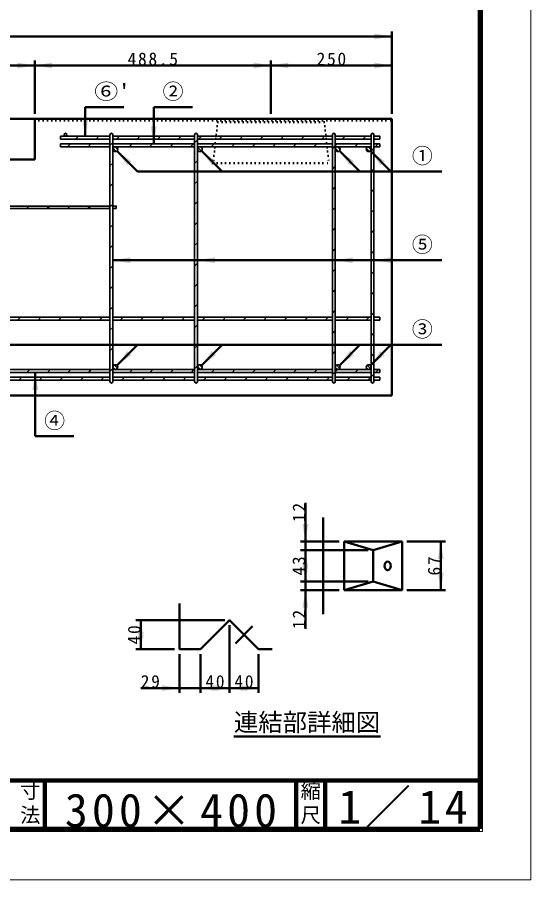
# Model space of a CAD drawing. Units: millimetres, scale not verified, with parts at other scales. Extents: x -2102 to 2102, y -1485 to 1485.
# Drawn here: x 1041 to 2102, y -1485 to 296 of the extents above; entities that cross this region are included whole.
import ezdxf
from ezdxf.enums import TextEntityAlignment as Align

# ---------------------------------------------------------------- set-up
doc = ezdxf.new("R2010")
doc.units = ezdxf.units.MM
doc.header["$LTSCALE"] = 5
doc.linetypes.add('DOTTED', pattern=[1.75, 0.25, -1.5])
doc.linetypes.add('LONG_DASHED_DOTTED', pattern=[15.25, 12, -1.5, 0.25, -1.5])
doc.layers.add('0-0_V-nasSTD', color=7, linetype='Continuous', lineweight=35)
doc.layers.add('0-1_0', color=7, linetype='Continuous', lineweight=50)
doc.styles.add('ＭＳ ゴシック', font='')
doc.styles.get('ＭＳ ゴシック').set_extended_font_data('MS Gothic')

msp = doc.modelspace()

# ---------------------------------------------------------------- linework, layer by layer
at = {"layer": '0-0_V-nasSTD', "lineweight": 50}
for p, q in [((1181.314, 110.893), (1181.314, 50.893)), ((1322.814, 110.893), (1322.814, 34.893)), ((553.814, 86.893), (1076.814, 86.893)), ((1289.276, -22.069), (1246.849, 20.357)), ((1464.276, -22.069), (1421.849, 20.357)), ((1749.276, -22.069), (1706.849, 20.357)), ((1813.276, -22.069), (1770.849, 20.357)), ((1918.314, -22.069), (1289.276, -22.069)), ((1918.314, -205.381), (1238.314, -205.381)), ((1918.314, -380.145), (974.276, -380.145)), ((1289.276, -380.145), (1246.849, -422.572)), ((1464.276, -380.145), (1421.849, -422.572)), ((1749.276, -380.145), (1706.849, -422.572)), ((1813.276, -380.145), (1770.849, -422.572)), ((1077.814, -569.107), (1077.814, -437.107))]:
    msp.add_line(p, q, dxfattribs=at)
at = {"layer": '0-0_V-nasSTD'}
for p, q in [((1232.314, 53.893), (1232.314, -456.107)), ((1238.314, 53.893), (1238.314, -456.107)), ((1407.314, 53.893), (1407.314, -456.107)), ((1413.314, 53.893), (1413.314, -456.107)), ((1692.314, 53.893), (1692.314, -456.107)), ((1698.314, 53.893), (1698.314, -456.107)), ((1772.314, 53.893), (1772.314, -456.107)), ((1778.314, 53.893), (1778.314, -456.107)), ((1130.314, 50.893), (1232.314, 50.893)), ((1130.314, 50.893), (1130.314, 44.893)), ((1130.314, 44.893), (1232.314, 44.893)), ((1161.158, 44.893), (1167.158, 50.893)), ((1203.584, 44.893), (1209.584, 50.893)), ((1238.314, 37.696), (1232.314, 31.696)), ((1238.314, 50.893), (1407.314, 50.893)), ((1238.314, 44.893), (1407.314, 44.893)), ((1246.011, 44.893), (1252.011, 50.893)), ((1288.437, 44.893), (1294.437, 50.893)), ((1330.864, 44.893), (1336.864, 50.893)), ((1373.29, 44.893), (1379.29, 50.893)), ((1413.314, 42.99), (1407.314, 36.99)), ((1413.314, 50.893), (1692.314, 50.893)), ((1413.314, 44.893), (1692.314, 44.893)), ((1421.716, 50.893), (1415.716, 44.893)), ((1464.143, 50.893), (1458.143, 44.893)), ((1500.569, 44.893), (1506.569, 50.893)), ((1542.996, 44.893), (1548.996, 50.893)), ((1585.422, 44.893), (1591.422, 50.893)), ((1627.848, 44.893), (1633.848, 50.893)), ((1670.275, 44.893), (1676.275, 50.893)), ((1698.314, 50.893), (1772.314, 50.893)), ((1698.314, 44.893), (1772.314, 44.893)), ((1712.701, 44.893), (1718.701, 50.893)), ((1755.128, 44.893), (1761.128, 50.893)), ((1778.314, 44.893), (1790.314, 44.893)), ((1130.314, 34.893), (1232.314, 34.893)), ((1130.314, 34.893), (1130.314, 28.893)), ((1130.314, 28.893), (1232.314, 28.893)), ((1150.658, 34.893), (1144.658, 28.893)), ((1187.084, 28.893), (1193.084, 34.893)), ((1229.511, 28.893), (1232.314, 31.696)), ((1238.314, 34.893), (1407.314, 34.893)), ((1407.314, 28.893), (1238.314, 28.893)), ((1238.743, 25.919), (1245.34, 19.322)), ((1242.86, 28.872), (1248.293, 23.44)), ((1271.937, 28.893), (1277.937, 34.893)), ((1314.364, 28.893), (1320.364, 34.893)), ((1356.79, 28.893), (1362.79, 34.893)), ((1399.216, 28.893), (1405.216, 34.893)), ((1413.314, 34.893), (1692.314, 34.893)), ((1692.314, 28.893), (1413.314, 28.893)), ((1414.415, 27.023), (1421.444, 19.994)), ((1419.863, 28.647), (1423.068, 25.442)), ((1441.643, 28.893), (1447.643, 34.893)), ((1484.069, 28.893), (1490.069, 34.893)), ((1526.496, 28.893), (1532.496, 34.893)), ((1568.922, 28.893), (1574.922, 34.893)), ((1611.348, 28.893), (1617.348, 34.893)), ((1653.775, 28.893), (1659.775, 34.893)), ((1698.314, 31.005), (1692.314, 25.005)), ((1772.314, 34.893), (1698.314, 34.893)), ((1702.201, 34.893), (1698.314, 31.005)), ((1772.314, 28.893), (1698.314, 28.893)), ((1698.632, 25.649), (1705.07, 19.211)), ((1702.522, 28.83), (1708.251, 23.101)), ((1738.628, 28.893), (1744.628, 34.893)), ((1762.54, 25.38), (1768.801, 19.119)), ((1766.22, 28.772), (1772.193, 22.799)), ((1778.314, 26.152), (1772.314, 20.152)), ((1778.314, 28.893), (1790.314, 28.893)), ((1781.054, 28.893), (1787.054, 34.893)), ((1413.314, 0.564), (1407.314, -5.436)), ((1238.314, -4.731), (1232.314, -10.731)), ((1698.314, -11.421), (1692.314, -17.421)), ((1778.314, -16.274), (1772.314, -22.274)), ((1238.314, -47.157), (1232.314, -53.157)), ((1413.314, -41.863), (1407.314, -47.863)), ((1698.314, -53.848), (1692.314, -59.848)), ((1778.314, -58.7), (1772.314, -64.7)), ((1413.314, -84.289), (1407.314, -90.289)), ((923.314, -93.607), (1232.314, -93.607)), ((923.314, -98.607), (1232.314, -98.607)), ((1059.584, -98.607), (1064.584, -93.607)), ((1102.011, -98.607), (1107.011, -93.607)), ((1144.437, -98.607), (1149.437, -93.607)), ((1186.864, -98.607), (1191.864, -93.607)), ((1229.29, -98.607), (1232.314, -95.584)), ((1238.314, -89.584), (1232.314, -95.584)), ((1238.314, -98.607), (1245.314, -98.607)), ((1698.314, -96.274), (1692.314, -102.274)), ((1778.314, -101.127), (1772.314, -107.127)), ((1238.314, -132.01), (1232.314, -138.01)), ((1413.314, -126.716), (1407.314, -132.716)), ((1698.314, -138.7), (1692.314, -144.7)), ((1778.314, -143.553), (1772.314, -149.553)), ((1238.314, -174.436), (1232.314, -180.436)), ((1413.314, -169.142), (1407.314, -175.142)), ((1698.314, -181.127), (1692.314, -187.127)), ((1778.314, -185.98), (1772.314, -191.98)), ((1413.314, -211.568), (1407.314, -217.568)), ((1238.314, -216.863), (1232.314, -222.863)), ((1698.314, -223.553), (1692.314, -229.553)), ((1772.314, -234.406), (1778.314, -228.406)), ((1238.314, -259.289), (1232.314, -265.289)), ((1413.314, -253.995), (1407.314, -259.995)), ((1692.314, -271.98), (1698.314, -265.98)), ((1772.314, -276.833), (1778.314, -270.833)), ((1238.314, -301.716), (1232.314, -307.716)), ((1413.314, -296.421), (1407.314, -302.421)), ((1692.314, -314.406), (1698.314, -308.406)), ((1772.314, -319.259), (1778.314, -313.259)), ((923.314, -323.107), (1232.314, -323.107)), ((923.314, -329.107), (1232.314, -329.107)), ((1041.216, -329.107), (1047.216, -323.107)), ((1083.643, -329.107), (1089.643, -323.107)), ((1132.069, -323.107), (1126.069, -329.107)), ((1168.496, -329.107), (1174.496, -323.107)), ((1210.922, -329.107), (1216.922, -323.107)), ((1238.314, -323.107), (1407.314, -323.107)), ((1238.314, -329.107), (1407.314, -329.107)), ((1253.348, -329.107), (1259.348, -323.107)), ((1295.775, -329.107), (1301.775, -323.107)), ((1338.201, -329.107), (1344.201, -323.107)), ((1380.628, -329.107), (1386.628, -323.107)), ((1413.314, -323.107), (1692.314, -323.107)), ((1413.314, -329.107), (1692.314, -329.107)), ((1423.054, -329.107), (1429.054, -323.107)), ((1465.48, -329.107), (1471.48, -323.107)), ((1507.907, -329.107), (1513.907, -323.107)), ((1550.333, -329.107), (1556.333, -323.107)), ((1592.76, -329.107), (1598.76, -323.107)), ((1635.186, -329.107), (1641.186, -323.107)), ((1677.612, -329.107), (1683.612, -323.107)), ((1698.314, -323.107), (1772.314, -323.107)), ((1698.314, -329.107), (1772.314, -329.107)), ((1720.039, -329.107), (1726.039, -323.107)), ((1762.465, -329.107), (1768.465, -323.107)), ((1778.314, -329.107), (1790.314, -329.107)), ((1238.314, -344.142), (1232.314, -350.142)), ((1413.314, -338.848), (1407.314, -344.848)), ((1692.314, -356.833), (1698.314, -350.833)), ((1772.314, -361.685), (1778.314, -355.685)), ((1238.314, -386.568), (1232.314, -392.568)), ((1413.314, -381.274), (1407.314, -387.274)), ((1692.314, -399.259), (1698.314, -393.259)), ((1772.314, -404.112), (1778.314, -398.112)), ((1238.314, -426.201), (1243.22, -431.106)), ((1240.908, -421.724), (1247.697, -428.513)), ((1407.314, -429.7), (1413.314, -423.7)), ((1413.533, -424.643), (1419.778, -430.888)), ((1417.195, -421.234), (1423.187, -427.226)), ((1698.339, -426.606), (1702.815, -431.082)), ((1700.668, -421.864), (1707.556, -428.753)), ((1762.399, -427.027), (1766.394, -431.022)), ((1764.451, -422.008), (1771.413, -428.97)), ((923.314, -431.107), (1232.314, -431.107)), ((1232.314, -437.107), (923.314, -437.107)), ((1060.496, -437.107), (1066.496, -431.107)), ((1102.922, -437.107), (1108.922, -431.107)), ((1145.348, -437.107), (1151.348, -431.107)), ((1188.426, -436.456), (1187.775, -437.107)), ((1192.309, -432.573), (1188.426, -436.456)), ((1193.775, -431.107), (1192.309, -432.573)), ((1230.201, -437.107), (1232.314, -434.995)), ((1238.314, -428.995), (1232.314, -434.995)), ((1238.314, -431.107), (1407.314, -431.107)), ((1407.314, -437.107), (1238.314, -437.107)), ((1278.628, -431.107), (1272.628, -437.107)), ((1315.054, -437.107), (1321.054, -431.107)), ((1357.48, -437.107), (1363.48, -431.107)), ((1399.907, -437.107), (1405.907, -431.107)), ((1413.314, -431.107), (1692.314, -431.107)), ((1692.314, -437.107), (1413.314, -437.107)), ((1442.333, -437.107), (1448.333, -431.107)), ((1484.76, -437.107), (1490.76, -431.107)), ((1527.186, -437.107), (1533.186, -431.107)), ((1569.612, -437.107), (1575.612, -431.107)), ((1612.039, -437.107), (1618.039, -431.107)), ((1654.465, -437.107), (1660.465, -431.107)), ((1692.314, -441.685), (1698.314, -435.685)), ((1772.314, -431.107), (1698.314, -431.107)), ((1698.314, -435.685), (1702.892, -431.107)), ((1772.314, -437.107), (1698.314, -437.107)), ((1739.318, -437.107), (1745.318, -431.107)), ((1772.314, -446.538), (1778.314, -440.538)), ((1778.314, -437.107), (1790.314, -437.107)), ((1781.744, -437.107), (1787.744, -431.107)), ((923.314, -447.107), (1232.314, -447.107)), ((923.314, -453.107), (1232.314, -453.107)), ((1043.996, -453.107), (1049.996, -447.107)), ((1086.422, -453.107), (1092.422, -447.107)), ((1128.848, -453.107), (1134.848, -447.107)), ((1171.275, -453.107), (1177.275, -447.107)), ((1213.701, -453.107), (1219.701, -447.107)), ((1238.314, -447.107), (1407.314, -447.107)), ((1238.314, -453.107), (1407.314, -453.107)), ((1262.128, -447.107), (1256.128, -453.107)), ((1298.554, -453.107), (1304.554, -447.107)), ((1340.98, -453.107), (1346.98, -447.107)), ((1383.407, -453.107), (1389.407, -447.107)), ((1413.314, -447.107), (1692.314, -447.107)), ((1413.314, -453.107), (1692.314, -453.107)), ((1425.833, -453.107), (1431.833, -447.107)), ((1468.26, -453.107), (1474.26, -447.107)), ((1510.686, -453.107), (1516.686, -447.107)), ((1553.112, -453.107), (1559.112, -447.107)), ((1595.539, -453.107), (1601.539, -447.107)), ((1637.965, -453.107), (1643.965, -447.107)), ((1680.392, -453.107), (1686.392, -447.107)), ((1698.314, -447.107), (1772.314, -447.107)), ((1698.314, -453.107), (1772.314, -453.107)), ((1722.818, -453.107), (1728.818, -447.107)), ((1765.244, -453.107), (1771.244, -447.107)), ((1778.314, -453.107), (1790.314, -453.107))]:
    msp.add_line(p, q, dxfattribs=at)
at = {"layer": '0-0_V-nasSTD', "linetype": 'DOTTED', "lineweight": 50}
msp.add_line((1445.314, -5.107), (1685.314, -5.107), dxfattribs=at)
at = {"layer": '0-0_V-nasSTD', "lineweight": 100}
for p, q in [((1097.5, -1280), (1097.5, -1380)), ((1617.5, -1280), (1617.5, -1380)), ((1677.5, -1280), (1677.5, -1380)), ((-1997.5, -1380), (1997.5, -1380))]:
    msp.add_line(p, q, dxfattribs=at)
at = {"layer": '0-0_V-nasSTD', "lineweight": 18}
for points in [[(-2102.5, -1485), (-2102.5, 1485), (2102.5, 1485), (2102.5, -1485)], [(-2002.5, -1385), (-2002.5, 1385), (2002.5, 1385), (2002.5, -1385)]]:
    msp.add_lwpolyline(points, close=True, dxfattribs=at)
at = {"layer": '0-0_V-nasSTD', "lineweight": 100}
msp.add_lwpolyline([(1997.5, -1380), (1997.5, 1380), (-1997.5, 1380)], dxfattribs=at)
at = {"layer": '0-0_V-nasSTD'}
for points in [[(1778.314, 50.893), (1790.314, 50.893), (1790.314, 44.893)], [(1778.314, 34.893), (1790.314, 34.893), (1790.314, 28.893)], [(1238.314, -93.607), (1245.314, -93.607), (1245.314, -98.607)], [(1778.314, -323.107), (1790.314, -323.107), (1790.314, -329.107)], [(1778.314, -431.107), (1790.314, -431.107), (1790.314, -437.107)], [(1778.314, -447.107), (1790.314, -447.107), (1790.314, -453.107)]]:
    msp.add_lwpolyline(points, dxfattribs=at)
for centre, radius in [((1140.314, 53.893), 3), ((1243.314, 23.893), 5), ((1418.314, 23.893), 5), ((1703.314, 23.893), 5), ((1767.314, 23.893), 5), ((1243.314, -426.107), 5), ((1418.314, -426.107), 5), ((1703.314, -426.107), 5), ((1767.314, -426.107), 5)]:
    msp.add_circle(centre, radius, dxfattribs=at)
for centre, start, end in [((1235.314, 53.893), 0, 180), ((1410.314, 53.893), 0, 180), ((1695.314, 53.893), 0, 180), ((1775.314, 53.893), 0, 180), ((1235.314, -456.107), 180, 0), ((1410.314, -456.107), 180, 0), ((1695.314, -456.107), 180, 0), ((1775.314, -456.107), 180, 0)]:
    msp.add_arc(centre, 3, start, end, dxfattribs=at)
for points in [[(1779.314, 250.893), (1779.314, 262.893), (1815.314, 256.893)], [(1040.814, 190.893), (1040.814, 202.893), (1076.814, 196.893)], [(1076.814, 196.893), (1112.814, 190.893), (1112.814, 202.893)], [(1529.314, 190.893), (1529.314, 202.893), (1565.314, 196.893)], [(1565.314, 196.893), (1601.314, 190.893), (1601.314, 202.893)], [(1779.314, 190.893), (1779.314, 202.893), (1815.314, 196.893)], [(1175.314, 86.893), (1181.314, 50.893), (1187.314, 86.893)], [(1316.814, 70.893), (1322.814, 34.893), (1328.814, 70.893)], [(1246.849, 20.357), (1268.062, -9.341), (1276.548, -0.856)], [(1421.849, 20.357), (1443.062, -9.341), (1451.548, -0.856)], [(1706.849, 20.357), (1728.062, -9.341), (1736.548, -0.856)], [(1770.849, 20.357), (1792.062, -9.341), (1800.548, -0.856)], [(1238.314, -205.381), (1274.314, -211.381), (1274.314, -199.381)], [(1413.314, -205.381), (1449.314, -211.381), (1449.314, -199.381)], [(1698.314, -205.381), (1734.314, -211.381), (1734.314, -199.381)], [(1778.314, -205.381), (1814.314, -211.381), (1814.314, -199.381)], [(1246.849, -422.572), (1268.062, -392.873), (1276.548, -401.359)], [(1421.849, -422.572), (1443.062, -392.873), (1451.548, -401.359)], [(1706.849, -422.572), (1728.062, -392.873), (1736.548, -401.359)], [(1770.849, -422.572), (1792.062, -392.873), (1800.548, -401.359)], [(1071.814, -473.107), (1077.814, -437.107), (1083.814, -473.107)], [(1630.444, -750.498), (1636.444, -786.498), (1642.444, -750.498)], [(1910.444, -822.498), (1916.444, -786.498), (1922.444, -822.498)], [(1630.444, -840.498), (1636.444, -804.498), (1642.444, -840.498)], [(1630.444, -832.998), (1636.444, -868.998), (1642.444, -832.998)], [(1910.444, -850.998), (1916.444, -886.998), (1922.444, -850.998)], [(1630.444, -922.998), (1636.444, -886.998), (1642.444, -922.998)], [(1290.025, -985.071), (1296.025, -949.071), (1302.025, -985.071)], [(1290.025, -973.071), (1296.025, -1009.071), (1302.025, -973.071)], [(1340.025, -1095.071), (1340.025, -1083.071), (1376.025, -1089.071)], [(1419.525, -1089.071), (1455.525, -1095.071), (1455.525, -1083.071)], [(1443.525, -1095.071), (1443.525, -1083.071), (1479.525, -1089.071)], [(1479.525, -1089.071), (1515.525, -1095.071), (1515.525, -1083.071)], [(1503.525, -1095.071), (1503.525, -1083.071), (1539.525, -1089.071)]]:
    msp.add_solid(points, dxfattribs=at)
at = {"layer": '0-1_0'}
for p, q in [((-184.686, 256.893), (1815.314, 256.893)), ((1815.314, 96.893), (1815.314, 266.893)), ((553.814, 196.893), (1076.814, 196.893)), ((1076.814, 96.893), (1076.814, 206.893)), ((1565.314, 96.893), (1565.314, 206.893)), ((1181.314, 110.893), (1261.314, 110.893)), ((1322.814, 110.893), (1402.814, 110.893)), ((-184.686, 86.893), (1815.314, 86.893)), ((1076.814, 86.893), (1076.814, 2.893)), ((1815.314, 86.893), (1815.314, -485.107)), ((553.814, 2.893), (1076.814, 2.893)), ((-184.686, -485.107), (1815.314, -485.107)), ((1077.814, -569.107), (1157.814, -569.107)), ((1636.444, -706.498), (1636.444, -786.498)), ((1672.944, -736.748), (1672.944, -936.748)), ((1706.444, -786.498), (1626.444, -786.498)), ((1636.444, -804.498), (1636.444, -786.498)), ((1716.444, -786.498), (1716.444, -886.998)), ((1716.444, -786.498), (1836.444, -786.498)), ((1836.444, -786.498), (1836.444, -886.998)), ((1846.444, -786.498), (1926.444, -786.498)), ((1916.444, -886.998), (1916.444, -786.498)), ((1766.444, -804.498), (1626.444, -804.498)), ((1636.444, -868.998), (1636.444, -804.498)), ((1776.444, -804.498), (1776.444, -868.998)), ((1766.444, -868.998), (1626.444, -868.998)), ((1636.444, -886.998), (1636.444, -868.998)), ((1706.444, -886.998), (1626.444, -886.998)), ((1636.444, -966.998), (1636.444, -886.998)), ((1716.444, -886.998), (1836.444, -886.998)), ((1846.444, -886.998), (1926.444, -886.998)), ((1376.025, -914.071), (1376.025, -1009.071)), ((1469.525, -949.071), (1286.025, -949.071)), ((1296.025, -1009.071), (1296.025, -949.071)), ((1479.525, -959.071), (1479.525, -1099.071)), ((1366.025, -1009.071), (1286.025, -1009.071)), ((1376.025, -1009.071), (1419.525, -1009.071)), ((1539.525, -1009.071), (1567.525, -1009.071)), ((1376.025, -1019.071), (1376.025, -1099.071)), ((1419.525, -1019.071), (1419.525, -1099.071)), ((1539.525, -1019.071), (1539.525, -1099.071)), ((1296.025, -1089.071), (1376.025, -1089.071)), ((1376.025, -1089.071), (1419.525, -1089.071)), ((1488.687, -1189.314), (1792.095, -1189.314))]:
    msp.add_line(p, q, dxfattribs=at)
at = {"layer": '0-1_0', "linetype": 'DOTTED'}
for p, q in [((1076.814, 82.893), (1815.314, 82.893)), ((1455.314, 79.893), (1445.314, -5.107)), ((1455.314, 79.893), (1452.314, 82.893)), ((1675.314, 79.893), (1678.314, 82.893))]:
    msp.add_line(p, q, dxfattribs=at)
at = {"layer": '0-1_0', "linetype": 'LONG_DASHED_DOTTED'}
msp.add_line((1491.847, -996.748), (1527.203, -961.393), dxfattribs=at)
at = {"layer": '0-1_0', "lineweight": 100}
msp.add_line((-1997.5, -1280), (1997.5, -1280), dxfattribs=at)
at = {"layer": '0-1_0'}
for points in [[(1076.814, 196.893), (1565.314, 196.893), (1815.314, 196.893)], [(1716.444, -786.498), (1776.444, -804.498), (1836.444, -786.498)], [(1716.444, -886.998), (1776.444, -868.998), (1836.444, -886.998)], [(1419.525, -1009.071), (1479.525, -949.071), (1539.525, -1009.071)], [(1419.525, -1089.071), (1479.525, -1089.071), (1539.525, -1089.071)]]:
    msp.add_lwpolyline(points, dxfattribs=at)
at = {"layer": '0-1_0', "linetype": 'DOTTED'}
msp.add_lwpolyline([(1455.314, 79.893), (1675.314, 79.893), (1685.314, -5.107)], dxfattribs=at)
at = {"layer": '0-1_0'}
msp.add_ellipse((1806.444, -836.748), major_axis=(0, 9), ratio=0.707107, dxfattribs=at)

# ---------------------------------------------------------------- texts
at = {"layer": '0-0_V-nasSTD', "style": 'ＭＳ ゴシック', "width": 1.15}
msp.add_text("⑥'", height=31.67, dxfattribs=at).set_placement((1199.714, 117.893), align=Align.BOTTOM_LEFT)
at = {"layer": '0-0_V-nasSTD', "style": 'ＭＳ ゴシック'}
for s, height, p in [('②', 31.67, (1341.214, 117.893)), ('①', 31.67, (1856.714, -15.069)), ('⑤', 31.67, (1856.714, -198.381)), ('③', 31.67, (1856.714, -373.145)), ('④', 31.67, (1096.214, -562.107)), ('連結部詳細図', 36.95, (1488.687, -1189.314)), ('寸', 30.79, (1046.482, -1326.001)), ('縮', 30.79, (1626.482, -1326.001)), ('法', 30.79, (1046.476, -1375.99)), ('尺', 30.79, (1626.476, -1375.99))]:
    msp.add_text(s, height=height, dxfattribs=at).set_placement(p, align=Align.BOTTOM_LEFT)
at = {"layer": '0-0_V-nasSTD', "attachment_point": 7, "style": 'ＭＳ ゴシック'}
for s, insert, char_height in [('\\T1.2;488.5', (1268.864, 196.893), 26.39), ('\\T1.2;250', (1659.714, 196.893), 26.39), ('\\T1.2;29', (1296.025, -1089.071), 26.39), ('\\T1.2;40', (1429.725, -1089.071), 26.39), ('\\T1.2;40', (1489.725, -1089.071), 26.39), ('\\T1.16;1／14', (1704.533, -1377.418), 69.65), ('\\T1.18;300×400', (1139.081, -1377.492), 69.65)]:
    msp.add_mtext(s, dxfattribs=dict(at, insert=insert, char_height=char_height))
at = {"layer": '0-0_V-nasSTD', "char_height": 26.39, "attachment_point": 7, "rotation": 90, "style": 'ＭＳ ゴシック'}
for s, insert in [('\\T1.2;12', (1636.444, -746.098)), ('\\T1.2;43', (1636.444, -856.548)), ('\\T1.2;67', (1916.444, -856.548)), ('\\T1.2;12', (1636.444, -966.998)), ('\\T1.2;40', (1296.025, -998.871))]:
    msp.add_mtext(s, dxfattribs=dict(at, insert=insert))

doc.saveas('drawing.dxf')
